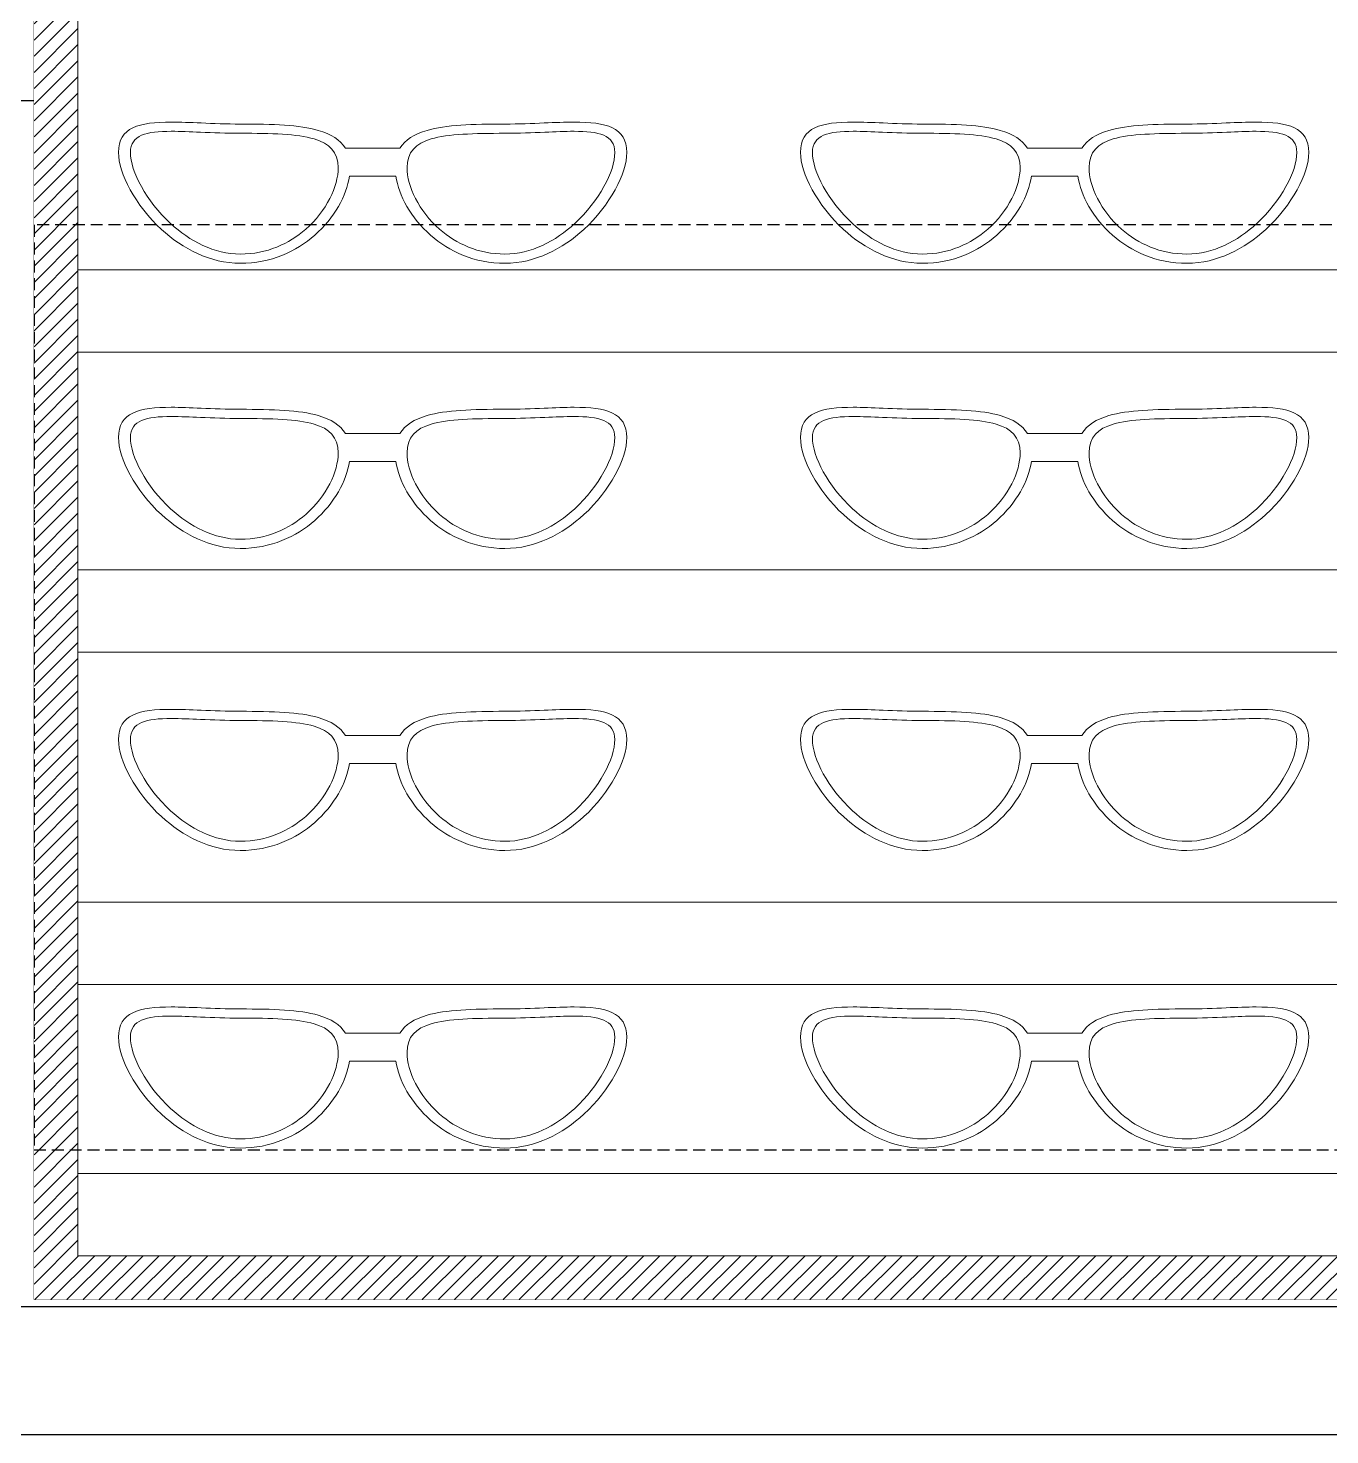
# Model space of a CAD drawing. Header units: millimetres. Extents: x 579 to 4495, y 522 to 1317.
# Drawn here: x 1318.7 to 1675, y 547.7 to 932.4 of the extents above; entities that cross this region are included whole.
import ezdxf

# ---------------------------------------------------------------- set-up
doc = ezdxf.new("R2010")
doc.units = ezdxf.units.MM
doc.set_wipeout_variables(frame=1)
doc.linetypes.add('HIDDEN', pattern=[0.375, 0.25, -0.125])
doc.layers.add('HATCH', color=252, linetype='Continuous', lineweight=5)
doc.layers.add('Reference lines', color=252, linetype='Continuous', lineweight=0)
for name, color, linetype in [('Layer 1', 7, 'Continuous'), ('Plywood (Common)', 22, 'Continuous'), ('wood', 49, 'Continuous')]:
    doc.layers.add(name, color=color, linetype=linetype)

# ---------------------------------------------------------------- blocks, each defined once
blk = doc.blocks.new('A$C5BFB7B3C')
at = {"layer": 'Reference lines', "color": 5, "ltscale": 13}
blk.add_lwpolyline([(716.5, 400), (716.5, 37), (1271.5, 37), (1271.5, 400)], close=True, dxfattribs=at)
at = {"layer": 'wood'}
for points in [[(0, 400), (1292.42, 400), (1292.42, 0), (0, 0)], [(0, 365), (1273.42, 365), (1273.42, 35), (0, 35)]]:
    blk.add_lwpolyline(points, close=True, dxfattribs=at)
at = {"color": 5, "ltscale": 13}
blk.add_wipeout([(716.5, 400), (716.5, 37), (1271.5, 37), (1271.5, 400)], dxfattribs=at).dxf.layer = 'HATCH'
at = {"layer": 'HATCH', "ltscale": 13}
h = blk.add_hatch(dxfattribs=at)
h.set_pattern_fill('ANSI31', color=256, scale=25)
h.set_pattern_definition([(45, (71541.3073, 41447.2295), (-2.20970869, 2.20970869), [])])
h.paths.add_polyline_path([(728.5, 388), (728.5, 49), (1259.5, 49), (1259.5, 388)], flags=16)
h.paths.add_polyline_path([(716.5, 400), (716.5, 37), (1271.5, 37), (1271.5, 400)])
at = {"layer": 'Layer 1', "color": 251, "lineweight": 5}
for points, knots in [([(816.63, 351.93), (816.63, 351.93), (801.7, 351.93), (801.7, 351.93), (801.7, 351.93), (800.29, 354.28), (797.77, 355.82), (794.29, 356.83), (794.29, 356.83), (789.14, 358.33), (781.86, 358.55), (772.94, 358.55), (772.94, 358.55), (772.94, 358.55), (772.94, 358.55), (772.94, 358.55), (772.94, 358.55), (769.16, 358.55), (765.55, 358.71), (762.22, 358.85), (762.22, 358.85), (759.27, 358.98), (756.51, 359.09), (754.05, 359.09), (754.05, 359.09), (745.3, 359.09), (739.61, 357.7), (739.61, 350.81), (739.61, 350.81), (739.61, 350.81), (739.61, 350.81), (739.61, 350.81), (739.61, 350.81), (739.61, 345.08), (744.18, 336.32), (751.36, 329.75), (751.36, 329.75), (757.14, 324.44), (764.66, 320.48), (772.94, 320.48), (772.94, 320.48), (781.28, 320.48), (788.21, 323.69), (793.3, 328.14), (793.3, 328.14), (798.67, 332.85), (802.01, 339.02), (802.81, 344.28), (802.81, 344.28), (802.81, 344.28), (815.51, 344.28), (815.51, 344.28), (815.51, 344.28), (816.31, 339.02), (819.64, 332.85), (825.01, 328.14), (825.01, 328.14), (830.1, 323.69), (837.03, 320.48), (845.37, 320.48), (845.37, 320.48), (853.64, 320.48), (861.17, 324.44), (866.96, 329.75), (866.96, 329.75), (874.13, 336.32), (878.7, 345.08), (878.7, 350.81), (878.7, 350.81), (878.7, 350.81), (878.7, 350.81), (878.7, 350.81), (878.7, 350.81), (878.7, 357.7), (873.01, 359.09), (864.26, 359.09), (864.26, 359.09), (861.8, 359.09), (859.03, 358.98), (856.09, 358.85), (856.09, 358.85), (852.76, 358.71), (849.15, 358.55), (845.37, 358.55), (845.37, 358.55), (836.46, 358.55), (829.18, 358.34), (824.03, 356.83), (824.03, 356.83), (820.55, 355.82), (818.04, 354.28), (816.63, 351.93)], [0, 0, 0, 0, 0.043478, 0.043478, 0.043478, 0.043478, 0.086957, 0.086957, 0.086957, 0.086957, 0.130435, 0.130435, 0.130435, 0.130435, 0.173913, 0.173913, 0.173913, 0.173913, 0.217391, 0.217391, 0.217391, 0.217391, 0.26087, 0.26087, 0.26087, 0.26087, 0.304348, 0.304348, 0.304348, 0.304348, 0.347826, 0.347826, 0.347826, 0.347826, 0.391304, 0.391304, 0.391304, 0.391304, 0.434783, 0.434783, 0.434783, 0.434783, 0.478261, 0.478261, 0.478261, 0.478261, 0.521739, 0.521739, 0.521739, 0.521739, 0.565217, 0.565217, 0.565217, 0.565217, 0.608696, 0.608696, 0.608696, 0.608696, 0.652174, 0.652174, 0.652174, 0.652174, 0.695652, 0.695652, 0.695652, 0.695652, 0.73913, 0.73913, 0.73913, 0.73913, 0.782609, 0.782609, 0.782609, 0.782609, 0.826087, 0.826087, 0.826087, 0.826087, 0.869565, 0.869565, 0.869565, 0.869565, 0.913043, 0.913043, 0.913043, 0.913043, 0.956522, 0.956522, 0.956522, 0.956522, 1, 1, 1, 1]), ([(1003.26, 351.93), (1003.26, 351.93), (988.33, 351.93), (988.33, 351.93), (988.33, 351.93), (986.91, 354.28), (984.39, 355.82), (980.91, 356.83), (980.91, 356.83), (975.77, 358.33), (968.49, 358.55), (959.57, 358.55), (959.57, 358.55), (959.57, 358.55), (959.57, 358.55), (959.57, 358.55), (959.57, 358.55), (955.79, 358.55), (952.18, 358.71), (948.85, 358.85), (948.85, 358.85), (945.9, 358.98), (943.13, 359.09), (940.68, 359.09), (940.68, 359.09), (931.93, 359.09), (926.24, 357.7), (926.24, 350.81), (926.24, 350.81), (926.24, 350.81), (926.24, 350.81), (926.24, 350.81), (926.24, 350.81), (926.24, 345.08), (930.81, 336.32), (937.99, 329.75), (937.99, 329.75), (943.77, 324.44), (951.29, 320.48), (959.57, 320.48), (959.57, 320.48), (967.91, 320.48), (974.84, 323.69), (979.93, 328.14), (979.93, 328.14), (985.3, 332.85), (988.64, 339.02), (989.44, 344.28), (989.44, 344.28), (989.44, 344.28), (1002.14, 344.28), (1002.14, 344.28), (1002.14, 344.28), (1002.94, 339.02), (1006.27, 332.85), (1011.64, 328.14), (1011.64, 328.14), (1016.73, 323.69), (1023.66, 320.48), (1032, 320.48), (1032, 320.48), (1040.27, 320.48), (1047.8, 324.44), (1053.58, 329.75), (1053.58, 329.75), (1060.75, 336.32), (1065.33, 345.08), (1065.33, 350.81), (1065.33, 350.81), (1065.33, 350.81), (1065.33, 350.81), (1065.33, 350.81), (1065.33, 350.81), (1065.33, 357.7), (1059.64, 359.09), (1050.89, 359.09), (1050.89, 359.09), (1048.43, 359.09), (1045.66, 358.98), (1042.72, 358.85), (1042.72, 358.85), (1039.39, 358.71), (1035.78, 358.55), (1032, 358.55), (1032, 358.55), (1023.09, 358.55), (1015.81, 358.34), (1010.65, 356.83), (1010.65, 356.83), (1007.17, 355.82), (1004.67, 354.28), (1003.26, 351.93)], [0, 0, 0, 0, 0.043478, 0.043478, 0.043478, 0.043478, 0.086957, 0.086957, 0.086957, 0.086957, 0.130435, 0.130435, 0.130435, 0.130435, 0.173913, 0.173913, 0.173913, 0.173913, 0.217391, 0.217391, 0.217391, 0.217391, 0.26087, 0.26087, 0.26087, 0.26087, 0.304348, 0.304348, 0.304348, 0.304348, 0.347826, 0.347826, 0.347826, 0.347826, 0.391304, 0.391304, 0.391304, 0.391304, 0.434783, 0.434783, 0.434783, 0.434783, 0.478261, 0.478261, 0.478261, 0.478261, 0.521739, 0.521739, 0.521739, 0.521739, 0.565217, 0.565217, 0.565217, 0.565217, 0.608696, 0.608696, 0.608696, 0.608696, 0.652174, 0.652174, 0.652174, 0.652174, 0.695652, 0.695652, 0.695652, 0.695652, 0.73913, 0.73913, 0.73913, 0.73913, 0.782609, 0.782609, 0.782609, 0.782609, 0.826087, 0.826087, 0.826087, 0.826087, 0.869565, 0.869565, 0.869565, 0.869565, 0.913043, 0.913043, 0.913043, 0.913043, 0.956522, 0.956522, 0.956522, 0.956522, 1, 1, 1, 1]), ([(772.94, 356.04), (781.51, 356.04), (788.46, 355.84), (793.13, 354.48), (793.13, 354.48), (797.37, 353.25), (799.73, 350.94), (799.73, 346.66), (799.73, 346.66), (799.73, 341.5), (796.53, 334.78), (790.84, 329.8), (790.84, 329.8), (786.33, 325.84), (780.23, 323), (772.94, 323), (772.94, 323), (765.75, 323), (759.09, 326.57), (753.87, 331.36), (753.87, 331.36), (747.15, 337.52), (742.88, 345.59), (742.88, 350.81), (742.88, 350.81), (742.88, 350.81), (742.88, 350.81), (742.88, 350.81), (742.88, 350.81), (742.88, 355.61), (747.28, 356.58), (754.05, 356.58), (754.05, 356.58), (756.49, 356.58), (759.18, 356.46), (762.04, 356.34), (762.04, 356.34), (765.45, 356.2), (769.13, 356.03), (772.94, 356.03), (772.94, 356.03), (772.94, 356.03), (772.94, 356.04), (772.94, 356.04)], [0, 0, 0, 0, 0.090909, 0.090909, 0.090909, 0.090909, 0.181818, 0.181818, 0.181818, 0.181818, 0.272727, 0.272727, 0.272727, 0.272727, 0.363636, 0.363636, 0.363636, 0.363636, 0.454545, 0.454545, 0.454545, 0.454545, 0.545455, 0.545455, 0.545455, 0.545455, 0.636364, 0.636364, 0.636364, 0.636364, 0.727273, 0.727273, 0.727273, 0.727273, 0.818182, 0.818182, 0.818182, 0.818182, 0.909091, 0.909091, 0.909091, 0.909091, 1, 1, 1, 1]), ([(825.17, 354.48), (829.84, 355.84), (836.79, 356.03), (845.37, 356.03), (845.37, 356.03), (849.18, 356.03), (852.86, 356.2), (856.27, 356.34), (856.27, 356.34), (859.14, 356.46), (861.83, 356.58), (864.26, 356.58), (864.26, 356.58), (871.03, 356.58), (875.43, 355.61), (875.43, 350.81), (875.43, 350.81), (875.43, 350.81), (875.43, 350.81), (875.43, 350.81), (875.43, 350.81), (875.43, 345.59), (871.15, 337.52), (864.45, 331.36), (864.45, 331.36), (859.23, 326.57), (852.55, 323), (845.37, 323), (845.37, 323), (838.08, 323), (831.98, 325.84), (827.46, 329.8), (827.46, 329.8), (821.78, 334.78), (818.58, 341.5), (818.58, 346.66), (818.58, 346.66), (818.58, 350.94), (820.94, 353.25), (825.17, 354.48)], [0, 0, 0, 0, 0.1, 0.1, 0.1, 0.1, 0.2, 0.2, 0.2, 0.2, 0.3, 0.3, 0.3, 0.3, 0.4, 0.4, 0.4, 0.4, 0.5, 0.5, 0.5, 0.5, 0.6, 0.6, 0.6, 0.6, 0.7, 0.7, 0.7, 0.7, 0.8, 0.8, 0.8, 0.8, 0.9, 0.9, 0.9, 0.9, 1, 1, 1, 1]), ([(959.57, 356.04), (968.14, 356.04), (975.09, 355.84), (979.76, 354.48), (979.76, 354.48), (984, 353.25), (986.36, 350.94), (986.36, 346.66), (986.36, 346.66), (986.36, 341.5), (983.16, 334.78), (977.47, 329.8), (977.47, 329.8), (972.96, 325.84), (966.86, 323), (959.57, 323), (959.57, 323), (952.38, 323), (945.71, 326.57), (940.49, 331.36), (940.49, 331.36), (933.78, 337.52), (929.51, 345.59), (929.51, 350.81), (929.51, 350.81), (929.51, 350.81), (929.51, 350.81), (929.51, 350.81), (929.51, 350.81), (929.51, 355.61), (933.91, 356.58), (940.68, 356.58), (940.68, 356.58), (943.11, 356.58), (945.8, 356.46), (948.67, 356.34), (948.67, 356.34), (952.08, 356.2), (955.76, 356.03), (959.57, 356.03), (959.57, 356.03), (959.57, 356.03), (959.57, 356.04), (959.57, 356.04)], [0, 0, 0, 0, 0.090909, 0.090909, 0.090909, 0.090909, 0.181818, 0.181818, 0.181818, 0.181818, 0.272727, 0.272727, 0.272727, 0.272727, 0.363636, 0.363636, 0.363636, 0.363636, 0.454545, 0.454545, 0.454545, 0.454545, 0.545455, 0.545455, 0.545455, 0.545455, 0.636364, 0.636364, 0.636364, 0.636364, 0.727273, 0.727273, 0.727273, 0.727273, 0.818182, 0.818182, 0.818182, 0.818182, 0.909091, 0.909091, 0.909091, 0.909091, 1, 1, 1, 1]), ([(1011.8, 354.48), (1016.47, 355.84), (1023.42, 356.03), (1032, 356.03), (1032, 356.03), (1035.81, 356.03), (1039.49, 356.2), (1042.9, 356.34), (1042.9, 356.34), (1045.76, 356.46), (1048.45, 356.58), (1050.89, 356.58), (1050.89, 356.58), (1057.66, 356.58), (1062.06, 355.61), (1062.06, 350.81), (1062.06, 350.81), (1062.06, 350.81), (1062.06, 350.81), (1062.06, 350.81), (1062.06, 350.81), (1062.06, 345.59), (1057.78, 337.52), (1051.07, 331.36), (1051.07, 331.36), (1045.86, 326.57), (1039.18, 323), (1032, 323), (1032, 323), (1024.71, 323), (1018.61, 325.84), (1014.09, 329.8), (1014.09, 329.8), (1008.41, 334.78), (1005.21, 341.5), (1005.21, 346.66), (1005.21, 346.66), (1005.21, 350.94), (1007.57, 353.25), (1011.8, 354.48)], [0, 0, 0, 0, 0.1, 0.1, 0.1, 0.1, 0.2, 0.2, 0.2, 0.2, 0.3, 0.3, 0.3, 0.3, 0.4, 0.4, 0.4, 0.4, 0.5, 0.5, 0.5, 0.5, 0.6, 0.6, 0.6, 0.6, 0.7, 0.7, 0.7, 0.7, 0.8, 0.8, 0.8, 0.8, 0.9, 0.9, 0.9, 0.9, 1, 1, 1, 1]), ([(816.63, 273.91), (816.63, 273.91), (801.7, 273.91), (801.7, 273.91), (801.7, 273.91), (800.29, 276.27), (797.77, 277.8), (794.29, 278.82), (794.29, 278.82), (789.14, 280.31), (781.86, 280.53), (772.94, 280.53), (772.94, 280.53), (772.94, 280.53), (772.94, 280.54), (772.94, 280.54), (772.94, 280.54), (769.16, 280.54), (765.55, 280.69), (762.22, 280.84), (762.22, 280.84), (759.27, 280.96), (756.51, 281.08), (754.05, 281.08), (754.05, 281.08), (745.3, 281.08), (739.61, 279.68), (739.61, 272.79), (739.61, 272.79), (739.61, 272.79), (739.61, 272.79), (739.61, 272.79), (739.61, 272.79), (739.61, 267.06), (744.18, 258.31), (751.36, 251.73), (751.36, 251.73), (757.14, 246.43), (764.66, 242.46), (772.94, 242.46), (772.94, 242.46), (781.28, 242.46), (788.21, 245.67), (793.3, 250.13), (793.3, 250.13), (798.67, 254.84), (802.01, 261), (802.81, 266.27), (802.81, 266.27), (802.81, 266.27), (815.51, 266.27), (815.51, 266.27), (815.51, 266.27), (816.31, 261), (819.64, 254.84), (825.01, 250.13), (825.01, 250.13), (830.1, 245.67), (837.03, 242.46), (845.37, 242.46), (845.37, 242.46), (853.64, 242.46), (861.17, 246.43), (866.96, 251.73), (866.96, 251.73), (874.13, 258.31), (878.7, 267.06), (878.7, 272.79), (878.7, 272.79), (878.7, 272.79), (878.7, 272.79), (878.7, 272.79), (878.7, 272.79), (878.7, 279.68), (873.01, 281.08), (864.26, 281.08), (864.26, 281.08), (861.8, 281.08), (859.03, 280.96), (856.09, 280.84), (856.09, 280.84), (852.76, 280.69), (849.15, 280.54), (845.37, 280.54), (845.37, 280.54), (836.46, 280.54), (829.18, 280.32), (824.03, 278.82), (824.03, 278.82), (820.55, 277.8), (818.04, 276.27), (816.63, 273.91)], [0, 0, 0, 0, 0.043478, 0.043478, 0.043478, 0.043478, 0.086957, 0.086957, 0.086957, 0.086957, 0.130435, 0.130435, 0.130435, 0.130435, 0.173913, 0.173913, 0.173913, 0.173913, 0.217391, 0.217391, 0.217391, 0.217391, 0.26087, 0.26087, 0.26087, 0.26087, 0.304348, 0.304348, 0.304348, 0.304348, 0.347826, 0.347826, 0.347826, 0.347826, 0.391304, 0.391304, 0.391304, 0.391304, 0.434783, 0.434783, 0.434783, 0.434783, 0.478261, 0.478261, 0.478261, 0.478261, 0.521739, 0.521739, 0.521739, 0.521739, 0.565217, 0.565217, 0.565217, 0.565217, 0.608696, 0.608696, 0.608696, 0.608696, 0.652174, 0.652174, 0.652174, 0.652174, 0.695652, 0.695652, 0.695652, 0.695652, 0.73913, 0.73913, 0.73913, 0.73913, 0.782609, 0.782609, 0.782609, 0.782609, 0.826087, 0.826087, 0.826087, 0.826087, 0.869565, 0.869565, 0.869565, 0.869565, 0.913043, 0.913043, 0.913043, 0.913043, 0.956522, 0.956522, 0.956522, 0.956522, 1, 1, 1, 1]), ([(1003.26, 273.91), (1003.26, 273.91), (988.33, 273.91), (988.33, 273.91), (988.33, 273.91), (986.91, 276.27), (984.39, 277.8), (980.91, 278.82), (980.91, 278.82), (975.77, 280.31), (968.49, 280.53), (959.57, 280.53), (959.57, 280.53), (959.57, 280.53), (959.57, 280.54), (959.57, 280.54), (959.57, 280.54), (955.79, 280.54), (952.18, 280.69), (948.85, 280.84), (948.85, 280.84), (945.9, 280.96), (943.13, 281.08), (940.68, 281.08), (940.68, 281.08), (931.93, 281.08), (926.24, 279.68), (926.24, 272.79), (926.24, 272.79), (926.24, 272.79), (926.24, 272.79), (926.24, 272.79), (926.24, 272.79), (926.24, 267.06), (930.81, 258.31), (937.99, 251.73), (937.99, 251.73), (943.77, 246.43), (951.29, 242.46), (959.57, 242.46), (959.57, 242.46), (967.91, 242.46), (974.84, 245.67), (979.93, 250.13), (979.93, 250.13), (985.3, 254.84), (988.64, 261), (989.44, 266.27), (989.44, 266.27), (989.44, 266.27), (1002.14, 266.27), (1002.14, 266.27), (1002.14, 266.27), (1002.94, 261), (1006.27, 254.84), (1011.64, 250.13), (1011.64, 250.13), (1016.73, 245.67), (1023.66, 242.46), (1032, 242.46), (1032, 242.46), (1040.27, 242.46), (1047.8, 246.43), (1053.58, 251.73), (1053.58, 251.73), (1060.75, 258.31), (1065.33, 267.06), (1065.33, 272.79), (1065.33, 272.79), (1065.33, 272.79), (1065.33, 272.79), (1065.33, 272.79), (1065.33, 272.79), (1065.33, 279.68), (1059.64, 281.08), (1050.89, 281.08), (1050.89, 281.08), (1048.43, 281.08), (1045.66, 280.96), (1042.72, 280.84), (1042.72, 280.84), (1039.39, 280.69), (1035.78, 280.54), (1032, 280.54), (1032, 280.54), (1023.09, 280.54), (1015.81, 280.32), (1010.65, 278.82), (1010.65, 278.82), (1007.17, 277.8), (1004.67, 276.27), (1003.26, 273.91)], [0, 0, 0, 0, 0.043478, 0.043478, 0.043478, 0.043478, 0.086957, 0.086957, 0.086957, 0.086957, 0.130435, 0.130435, 0.130435, 0.130435, 0.173913, 0.173913, 0.173913, 0.173913, 0.217391, 0.217391, 0.217391, 0.217391, 0.26087, 0.26087, 0.26087, 0.26087, 0.304348, 0.304348, 0.304348, 0.304348, 0.347826, 0.347826, 0.347826, 0.347826, 0.391304, 0.391304, 0.391304, 0.391304, 0.434783, 0.434783, 0.434783, 0.434783, 0.478261, 0.478261, 0.478261, 0.478261, 0.521739, 0.521739, 0.521739, 0.521739, 0.565217, 0.565217, 0.565217, 0.565217, 0.608696, 0.608696, 0.608696, 0.608696, 0.652174, 0.652174, 0.652174, 0.652174, 0.695652, 0.695652, 0.695652, 0.695652, 0.73913, 0.73913, 0.73913, 0.73913, 0.782609, 0.782609, 0.782609, 0.782609, 0.826087, 0.826087, 0.826087, 0.826087, 0.869565, 0.869565, 0.869565, 0.869565, 0.913043, 0.913043, 0.913043, 0.913043, 0.956522, 0.956522, 0.956522, 0.956522, 1, 1, 1, 1]), ([(772.94, 278.02), (781.51, 278.02), (788.46, 277.82), (793.13, 276.47), (793.13, 276.47), (797.37, 275.24), (799.73, 272.93), (799.73, 268.64), (799.73, 268.64), (799.73, 263.48), (796.53, 256.76), (790.84, 251.78), (790.84, 251.78), (786.33, 247.82), (780.23, 244.98), (772.94, 244.98), (772.94, 244.98), (765.75, 244.98), (759.09, 248.56), (753.87, 253.34), (753.87, 253.34), (747.15, 259.5), (742.88, 267.58), (742.88, 272.79), (742.88, 272.79), (742.88, 272.79), (742.88, 272.79), (742.88, 272.79), (742.88, 272.79), (742.88, 277.59), (747.28, 278.56), (754.05, 278.56), (754.05, 278.56), (756.49, 278.56), (759.18, 278.45), (762.04, 278.32), (762.04, 278.32), (765.45, 278.18), (769.13, 278.02), (772.94, 278.02), (772.94, 278.02), (772.94, 278.02), (772.94, 278.02), (772.94, 278.02)], [0, 0, 0, 0, 0.090909, 0.090909, 0.090909, 0.090909, 0.181818, 0.181818, 0.181818, 0.181818, 0.272727, 0.272727, 0.272727, 0.272727, 0.363636, 0.363636, 0.363636, 0.363636, 0.454545, 0.454545, 0.454545, 0.454545, 0.545455, 0.545455, 0.545455, 0.545455, 0.636364, 0.636364, 0.636364, 0.636364, 0.727273, 0.727273, 0.727273, 0.727273, 0.818182, 0.818182, 0.818182, 0.818182, 0.909091, 0.909091, 0.909091, 0.909091, 1, 1, 1, 1]), ([(825.17, 276.47), (829.84, 277.82), (836.79, 278.02), (845.37, 278.02), (845.37, 278.02), (849.18, 278.02), (852.86, 278.18), (856.27, 278.32), (856.27, 278.32), (859.14, 278.45), (861.83, 278.56), (864.26, 278.56), (864.26, 278.56), (871.03, 278.56), (875.43, 277.59), (875.43, 272.79), (875.43, 272.79), (875.43, 272.79), (875.43, 272.79), (875.43, 272.79), (875.43, 272.79), (875.43, 267.58), (871.15, 259.5), (864.45, 253.34), (864.45, 253.34), (859.23, 248.56), (852.55, 244.98), (845.37, 244.98), (845.37, 244.98), (838.08, 244.98), (831.98, 247.82), (827.46, 251.78), (827.46, 251.78), (821.78, 256.76), (818.58, 263.48), (818.58, 268.64), (818.58, 268.64), (818.58, 272.93), (820.94, 275.24), (825.17, 276.47)], [0, 0, 0, 0, 0.1, 0.1, 0.1, 0.1, 0.2, 0.2, 0.2, 0.2, 0.3, 0.3, 0.3, 0.3, 0.4, 0.4, 0.4, 0.4, 0.5, 0.5, 0.5, 0.5, 0.6, 0.6, 0.6, 0.6, 0.7, 0.7, 0.7, 0.7, 0.8, 0.8, 0.8, 0.8, 0.9, 0.9, 0.9, 0.9, 1, 1, 1, 1]), ([(959.57, 278.02), (968.14, 278.02), (975.09, 277.82), (979.76, 276.47), (979.76, 276.47), (984, 275.24), (986.36, 272.93), (986.36, 268.64), (986.36, 268.64), (986.36, 263.48), (983.16, 256.76), (977.47, 251.78), (977.47, 251.78), (972.96, 247.82), (966.86, 244.98), (959.57, 244.98), (959.57, 244.98), (952.38, 244.98), (945.71, 248.56), (940.49, 253.34), (940.49, 253.34), (933.78, 259.5), (929.51, 267.58), (929.51, 272.79), (929.51, 272.79), (929.51, 272.79), (929.51, 272.79), (929.51, 272.79), (929.51, 272.79), (929.51, 277.59), (933.91, 278.56), (940.68, 278.56), (940.68, 278.56), (943.11, 278.56), (945.8, 278.45), (948.67, 278.32), (948.67, 278.32), (952.08, 278.18), (955.76, 278.02), (959.57, 278.02), (959.57, 278.02), (959.57, 278.02), (959.57, 278.02), (959.57, 278.02)], [0, 0, 0, 0, 0.090909, 0.090909, 0.090909, 0.090909, 0.181818, 0.181818, 0.181818, 0.181818, 0.272727, 0.272727, 0.272727, 0.272727, 0.363636, 0.363636, 0.363636, 0.363636, 0.454545, 0.454545, 0.454545, 0.454545, 0.545455, 0.545455, 0.545455, 0.545455, 0.636364, 0.636364, 0.636364, 0.636364, 0.727273, 0.727273, 0.727273, 0.727273, 0.818182, 0.818182, 0.818182, 0.818182, 0.909091, 0.909091, 0.909091, 0.909091, 1, 1, 1, 1]), ([(1011.8, 276.47), (1016.47, 277.82), (1023.42, 278.02), (1032, 278.02), (1032, 278.02), (1035.81, 278.02), (1039.49, 278.18), (1042.9, 278.32), (1042.9, 278.32), (1045.76, 278.45), (1048.45, 278.56), (1050.89, 278.56), (1050.89, 278.56), (1057.66, 278.56), (1062.06, 277.59), (1062.06, 272.79), (1062.06, 272.79), (1062.06, 272.79), (1062.06, 272.79), (1062.06, 272.79), (1062.06, 272.79), (1062.06, 267.58), (1057.78, 259.5), (1051.07, 253.34), (1051.07, 253.34), (1045.86, 248.56), (1039.18, 244.98), (1032, 244.98), (1032, 244.98), (1024.71, 244.98), (1018.61, 247.82), (1014.09, 251.78), (1014.09, 251.78), (1008.41, 256.76), (1005.21, 263.48), (1005.21, 268.64), (1005.21, 268.64), (1005.21, 272.93), (1007.57, 275.24), (1011.8, 276.47)], [0, 0, 0, 0, 0.1, 0.1, 0.1, 0.1, 0.2, 0.2, 0.2, 0.2, 0.3, 0.3, 0.3, 0.3, 0.4, 0.4, 0.4, 0.4, 0.5, 0.5, 0.5, 0.5, 0.6, 0.6, 0.6, 0.6, 0.7, 0.7, 0.7, 0.7, 0.8, 0.8, 0.8, 0.8, 0.9, 0.9, 0.9, 0.9, 1, 1, 1, 1]), ([(816.63, 191.3), (816.63, 191.3), (801.7, 191.3), (801.7, 191.3), (801.7, 191.3), (800.29, 193.65), (797.77, 195.19), (794.29, 196.2), (794.29, 196.2), (789.14, 197.7), (781.86, 197.92), (772.94, 197.92), (772.94, 197.92), (772.94, 197.92), (772.94, 197.92), (772.94, 197.92), (772.94, 197.92), (769.16, 197.92), (765.55, 198.08), (762.22, 198.22), (762.22, 198.22), (759.27, 198.35), (756.51, 198.46), (754.05, 198.46), (754.05, 198.46), (745.3, 198.46), (739.61, 197.07), (739.61, 190.18), (739.61, 190.18), (739.61, 190.18), (739.61, 190.18), (739.61, 190.18), (739.61, 190.18), (739.61, 184.45), (744.18, 175.69), (751.36, 169.12), (751.36, 169.12), (757.14, 163.81), (764.66, 159.85), (772.94, 159.85), (772.94, 159.85), (781.28, 159.85), (788.21, 163.06), (793.3, 167.51), (793.3, 167.51), (798.67, 172.22), (802.01, 178.39), (802.81, 183.65), (802.81, 183.65), (802.81, 183.65), (815.51, 183.65), (815.51, 183.65), (815.51, 183.65), (816.31, 178.39), (819.64, 172.22), (825.01, 167.51), (825.01, 167.51), (830.1, 163.06), (837.03, 159.85), (845.37, 159.85), (845.37, 159.85), (853.64, 159.85), (861.17, 163.81), (866.96, 169.12), (866.96, 169.12), (874.13, 175.69), (878.7, 184.45), (878.7, 190.18), (878.7, 190.18), (878.7, 190.18), (878.7, 190.18), (878.7, 190.18), (878.7, 190.18), (878.7, 197.07), (873.01, 198.46), (864.26, 198.46), (864.26, 198.46), (861.8, 198.46), (859.03, 198.35), (856.09, 198.22), (856.09, 198.22), (852.76, 198.08), (849.15, 197.92), (845.37, 197.92), (845.37, 197.92), (836.46, 197.92), (829.18, 197.7), (824.03, 196.2), (824.03, 196.2), (820.55, 195.19), (818.04, 193.65), (816.63, 191.3)], [0, 0, 0, 0, 0.043478, 0.043478, 0.043478, 0.043478, 0.086957, 0.086957, 0.086957, 0.086957, 0.130435, 0.130435, 0.130435, 0.130435, 0.173913, 0.173913, 0.173913, 0.173913, 0.217391, 0.217391, 0.217391, 0.217391, 0.26087, 0.26087, 0.26087, 0.26087, 0.304348, 0.304348, 0.304348, 0.304348, 0.347826, 0.347826, 0.347826, 0.347826, 0.391304, 0.391304, 0.391304, 0.391304, 0.434783, 0.434783, 0.434783, 0.434783, 0.478261, 0.478261, 0.478261, 0.478261, 0.521739, 0.521739, 0.521739, 0.521739, 0.565217, 0.565217, 0.565217, 0.565217, 0.608696, 0.608696, 0.608696, 0.608696, 0.652174, 0.652174, 0.652174, 0.652174, 0.695652, 0.695652, 0.695652, 0.695652, 0.73913, 0.73913, 0.73913, 0.73913, 0.782609, 0.782609, 0.782609, 0.782609, 0.826087, 0.826087, 0.826087, 0.826087, 0.869565, 0.869565, 0.869565, 0.869565, 0.913043, 0.913043, 0.913043, 0.913043, 0.956522, 0.956522, 0.956522, 0.956522, 1, 1, 1, 1]), ([(1003.26, 191.3), (1003.26, 191.3), (988.33, 191.3), (988.33, 191.3), (988.33, 191.3), (986.91, 193.65), (984.39, 195.19), (980.91, 196.2), (980.91, 196.2), (975.77, 197.7), (968.49, 197.92), (959.57, 197.92), (959.57, 197.92), (959.57, 197.92), (959.57, 197.92), (959.57, 197.92), (959.57, 197.92), (955.79, 197.92), (952.18, 198.08), (948.85, 198.22), (948.85, 198.22), (945.9, 198.35), (943.13, 198.46), (940.68, 198.46), (940.68, 198.46), (931.93, 198.46), (926.24, 197.07), (926.24, 190.18), (926.24, 190.18), (926.24, 190.18), (926.24, 190.18), (926.24, 190.18), (926.24, 190.18), (926.24, 184.45), (930.81, 175.69), (937.99, 169.12), (937.99, 169.12), (943.77, 163.81), (951.29, 159.85), (959.57, 159.85), (959.57, 159.85), (967.91, 159.85), (974.84, 163.06), (979.93, 167.51), (979.93, 167.51), (985.3, 172.22), (988.64, 178.39), (989.44, 183.65), (989.44, 183.65), (989.44, 183.65), (1002.14, 183.65), (1002.14, 183.65), (1002.14, 183.65), (1002.94, 178.39), (1006.27, 172.22), (1011.64, 167.51), (1011.64, 167.51), (1016.73, 163.06), (1023.66, 159.85), (1032, 159.85), (1032, 159.85), (1040.27, 159.85), (1047.8, 163.81), (1053.58, 169.12), (1053.58, 169.12), (1060.75, 175.69), (1065.33, 184.45), (1065.33, 190.18), (1065.33, 190.18), (1065.33, 190.18), (1065.33, 190.18), (1065.33, 190.18), (1065.33, 190.18), (1065.33, 197.07), (1059.64, 198.46), (1050.89, 198.46), (1050.89, 198.46), (1048.43, 198.46), (1045.66, 198.35), (1042.72, 198.22), (1042.72, 198.22), (1039.39, 198.08), (1035.78, 197.92), (1032, 197.92), (1032, 197.92), (1023.09, 197.92), (1015.81, 197.7), (1010.65, 196.2), (1010.65, 196.2), (1007.17, 195.19), (1004.67, 193.65), (1003.26, 191.3)], [0, 0, 0, 0, 0.043478, 0.043478, 0.043478, 0.043478, 0.086957, 0.086957, 0.086957, 0.086957, 0.130435, 0.130435, 0.130435, 0.130435, 0.173913, 0.173913, 0.173913, 0.173913, 0.217391, 0.217391, 0.217391, 0.217391, 0.26087, 0.26087, 0.26087, 0.26087, 0.304348, 0.304348, 0.304348, 0.304348, 0.347826, 0.347826, 0.347826, 0.347826, 0.391304, 0.391304, 0.391304, 0.391304, 0.434783, 0.434783, 0.434783, 0.434783, 0.478261, 0.478261, 0.478261, 0.478261, 0.521739, 0.521739, 0.521739, 0.521739, 0.565217, 0.565217, 0.565217, 0.565217, 0.608696, 0.608696, 0.608696, 0.608696, 0.652174, 0.652174, 0.652174, 0.652174, 0.695652, 0.695652, 0.695652, 0.695652, 0.73913, 0.73913, 0.73913, 0.73913, 0.782609, 0.782609, 0.782609, 0.782609, 0.826087, 0.826087, 0.826087, 0.826087, 0.869565, 0.869565, 0.869565, 0.869565, 0.913043, 0.913043, 0.913043, 0.913043, 0.956522, 0.956522, 0.956522, 0.956522, 1, 1, 1, 1]), ([(772.94, 195.41), (781.51, 195.41), (788.46, 195.21), (793.13, 193.85), (793.13, 193.85), (797.37, 192.62), (799.73, 190.31), (799.73, 186.03), (799.73, 186.03), (799.73, 180.87), (796.53, 174.15), (790.84, 169.17), (790.84, 169.17), (786.33, 165.21), (780.23, 162.37), (772.94, 162.37), (772.94, 162.37), (765.75, 162.37), (759.09, 165.94), (753.87, 170.73), (753.87, 170.73), (747.15, 176.89), (742.88, 184.96), (742.88, 190.18), (742.88, 190.18), (742.88, 190.18), (742.88, 190.18), (742.88, 190.18), (742.88, 190.18), (742.88, 194.98), (747.28, 195.95), (754.05, 195.95), (754.05, 195.95), (756.49, 195.95), (759.18, 195.83), (762.04, 195.71), (762.04, 195.71), (765.45, 195.57), (769.13, 195.4), (772.94, 195.4), (772.94, 195.4), (772.94, 195.4), (772.94, 195.41), (772.94, 195.41)], [0, 0, 0, 0, 0.090909, 0.090909, 0.090909, 0.090909, 0.181818, 0.181818, 0.181818, 0.181818, 0.272727, 0.272727, 0.272727, 0.272727, 0.363636, 0.363636, 0.363636, 0.363636, 0.454545, 0.454545, 0.454545, 0.454545, 0.545455, 0.545455, 0.545455, 0.545455, 0.636364, 0.636364, 0.636364, 0.636364, 0.727273, 0.727273, 0.727273, 0.727273, 0.818182, 0.818182, 0.818182, 0.818182, 0.909091, 0.909091, 0.909091, 0.909091, 1, 1, 1, 1]), ([(825.17, 193.85), (829.84, 195.21), (836.79, 195.4), (845.37, 195.4), (845.37, 195.4), (849.18, 195.4), (852.86, 195.57), (856.27, 195.71), (856.27, 195.71), (859.14, 195.83), (861.83, 195.95), (864.26, 195.95), (864.26, 195.95), (871.03, 195.95), (875.43, 194.98), (875.43, 190.18), (875.43, 190.18), (875.43, 190.18), (875.43, 190.18), (875.43, 190.18), (875.43, 190.18), (875.43, 184.96), (871.15, 176.89), (864.45, 170.73), (864.45, 170.73), (859.23, 165.94), (852.55, 162.37), (845.37, 162.37), (845.37, 162.37), (838.08, 162.37), (831.98, 165.21), (827.46, 169.17), (827.46, 169.17), (821.78, 174.15), (818.58, 180.87), (818.58, 186.03), (818.58, 186.03), (818.58, 190.31), (820.94, 192.62), (825.17, 193.85)], [0, 0, 0, 0, 0.1, 0.1, 0.1, 0.1, 0.2, 0.2, 0.2, 0.2, 0.3, 0.3, 0.3, 0.3, 0.4, 0.4, 0.4, 0.4, 0.5, 0.5, 0.5, 0.5, 0.6, 0.6, 0.6, 0.6, 0.7, 0.7, 0.7, 0.7, 0.8, 0.8, 0.8, 0.8, 0.9, 0.9, 0.9, 0.9, 1, 1, 1, 1]), ([(959.57, 195.41), (968.14, 195.41), (975.09, 195.21), (979.76, 193.85), (979.76, 193.85), (984, 192.62), (986.36, 190.31), (986.36, 186.03), (986.36, 186.03), (986.36, 180.87), (983.16, 174.15), (977.47, 169.17), (977.47, 169.17), (972.96, 165.21), (966.86, 162.37), (959.57, 162.37), (959.57, 162.37), (952.38, 162.37), (945.71, 165.94), (940.49, 170.73), (940.49, 170.73), (933.78, 176.89), (929.51, 184.96), (929.51, 190.18), (929.51, 190.18), (929.51, 190.18), (929.51, 190.18), (929.51, 190.18), (929.51, 190.18), (929.51, 194.98), (933.91, 195.95), (940.68, 195.95), (940.68, 195.95), (943.11, 195.95), (945.8, 195.83), (948.67, 195.71), (948.67, 195.71), (952.08, 195.57), (955.76, 195.4), (959.57, 195.4), (959.57, 195.4), (959.57, 195.4), (959.57, 195.41), (959.57, 195.41)], [0, 0, 0, 0, 0.090909, 0.090909, 0.090909, 0.090909, 0.181818, 0.181818, 0.181818, 0.181818, 0.272727, 0.272727, 0.272727, 0.272727, 0.363636, 0.363636, 0.363636, 0.363636, 0.454545, 0.454545, 0.454545, 0.454545, 0.545455, 0.545455, 0.545455, 0.545455, 0.636364, 0.636364, 0.636364, 0.636364, 0.727273, 0.727273, 0.727273, 0.727273, 0.818182, 0.818182, 0.818182, 0.818182, 0.909091, 0.909091, 0.909091, 0.909091, 1, 1, 1, 1]), ([(1011.8, 193.85), (1016.47, 195.21), (1023.42, 195.4), (1032, 195.4), (1032, 195.4), (1035.81, 195.4), (1039.49, 195.57), (1042.9, 195.71), (1042.9, 195.71), (1045.76, 195.83), (1048.45, 195.95), (1050.89, 195.95), (1050.89, 195.95), (1057.66, 195.95), (1062.06, 194.98), (1062.06, 190.18), (1062.06, 190.18), (1062.06, 190.18), (1062.06, 190.18), (1062.06, 190.18), (1062.06, 190.18), (1062.06, 184.96), (1057.78, 176.89), (1051.07, 170.73), (1051.07, 170.73), (1045.86, 165.94), (1039.18, 162.37), (1032, 162.37), (1032, 162.37), (1024.71, 162.37), (1018.61, 165.21), (1014.09, 169.17), (1014.09, 169.17), (1008.41, 174.15), (1005.21, 180.87), (1005.21, 186.03), (1005.21, 186.03), (1005.21, 190.31), (1007.57, 192.62), (1011.8, 193.85)], [0, 0, 0, 0, 0.1, 0.1, 0.1, 0.1, 0.2, 0.2, 0.2, 0.2, 0.3, 0.3, 0.3, 0.3, 0.4, 0.4, 0.4, 0.4, 0.5, 0.5, 0.5, 0.5, 0.6, 0.6, 0.6, 0.6, 0.7, 0.7, 0.7, 0.7, 0.8, 0.8, 0.8, 0.8, 0.9, 0.9, 0.9, 0.9, 1, 1, 1, 1]), ([(816.63, 109.89), (816.63, 109.89), (801.7, 109.89), (801.7, 109.89), (801.7, 109.89), (800.29, 112.24), (797.77, 113.78), (794.29, 114.79), (794.29, 114.79), (789.14, 116.29), (781.86, 116.5), (772.94, 116.5), (772.94, 116.5), (772.94, 116.5), (772.94, 116.51), (772.94, 116.51), (772.94, 116.51), (769.16, 116.51), (765.55, 116.66), (762.22, 116.81), (762.22, 116.81), (759.27, 116.94), (756.51, 117.05), (754.05, 117.05), (754.05, 117.05), (745.3, 117.05), (739.61, 115.65), (739.61, 108.76), (739.61, 108.76), (739.61, 108.76), (739.61, 108.76), (739.61, 108.76), (739.61, 108.76), (739.61, 103.04), (744.18, 94.28), (751.36, 87.7), (751.36, 87.7), (757.14, 82.4), (764.66, 78.44), (772.94, 78.44), (772.94, 78.44), (781.28, 78.44), (788.21, 81.64), (793.3, 86.1), (793.3, 86.1), (798.67, 90.81), (802.01, 96.98), (802.81, 102.24), (802.81, 102.24), (802.81, 102.24), (815.51, 102.24), (815.51, 102.24), (815.51, 102.24), (816.31, 96.98), (819.64, 90.81), (825.01, 86.1), (825.01, 86.1), (830.1, 81.64), (837.03, 78.44), (845.37, 78.44), (845.37, 78.44), (853.64, 78.44), (861.17, 82.4), (866.96, 87.7), (866.96, 87.7), (874.13, 94.28), (878.7, 103.04), (878.7, 108.76), (878.7, 108.76), (878.7, 108.76), (878.7, 108.76), (878.7, 108.76), (878.7, 108.76), (878.7, 115.65), (873.01, 117.05), (864.26, 117.05), (864.26, 117.05), (861.8, 117.05), (859.03, 116.94), (856.09, 116.81), (856.09, 116.81), (852.76, 116.66), (849.15, 116.51), (845.37, 116.51), (845.37, 116.51), (836.46, 116.51), (829.18, 116.29), (824.03, 114.79), (824.03, 114.79), (820.55, 113.78), (818.04, 112.24), (816.63, 109.89)], [0, 0, 0, 0, 0.043478, 0.043478, 0.043478, 0.043478, 0.086957, 0.086957, 0.086957, 0.086957, 0.130435, 0.130435, 0.130435, 0.130435, 0.173913, 0.173913, 0.173913, 0.173913, 0.217391, 0.217391, 0.217391, 0.217391, 0.26087, 0.26087, 0.26087, 0.26087, 0.304348, 0.304348, 0.304348, 0.304348, 0.347826, 0.347826, 0.347826, 0.347826, 0.391304, 0.391304, 0.391304, 0.391304, 0.434783, 0.434783, 0.434783, 0.434783, 0.478261, 0.478261, 0.478261, 0.478261, 0.521739, 0.521739, 0.521739, 0.521739, 0.565217, 0.565217, 0.565217, 0.565217, 0.608696, 0.608696, 0.608696, 0.608696, 0.652174, 0.652174, 0.652174, 0.652174, 0.695652, 0.695652, 0.695652, 0.695652, 0.73913, 0.73913, 0.73913, 0.73913, 0.782609, 0.782609, 0.782609, 0.782609, 0.826087, 0.826087, 0.826087, 0.826087, 0.869565, 0.869565, 0.869565, 0.869565, 0.913043, 0.913043, 0.913043, 0.913043, 0.956522, 0.956522, 0.956522, 0.956522, 1, 1, 1, 1]), ([(1003.26, 109.89), (1003.26, 109.89), (988.33, 109.89), (988.33, 109.89), (988.33, 109.89), (986.91, 112.24), (984.39, 113.78), (980.91, 114.79), (980.91, 114.79), (975.77, 116.29), (968.49, 116.5), (959.57, 116.5), (959.57, 116.5), (959.57, 116.5), (959.57, 116.51), (959.57, 116.51), (959.57, 116.51), (955.79, 116.51), (952.18, 116.66), (948.85, 116.81), (948.85, 116.81), (945.9, 116.94), (943.13, 117.05), (940.68, 117.05), (940.68, 117.05), (931.93, 117.05), (926.24, 115.65), (926.24, 108.76), (926.24, 108.76), (926.24, 108.76), (926.24, 108.76), (926.24, 108.76), (926.24, 108.76), (926.24, 103.04), (930.81, 94.28), (937.99, 87.7), (937.99, 87.7), (943.77, 82.4), (951.29, 78.44), (959.57, 78.44), (959.57, 78.44), (967.91, 78.44), (974.84, 81.64), (979.93, 86.1), (979.93, 86.1), (985.3, 90.81), (988.64, 96.98), (989.44, 102.24), (989.44, 102.24), (989.44, 102.24), (1002.14, 102.24), (1002.14, 102.24), (1002.14, 102.24), (1002.94, 96.98), (1006.27, 90.81), (1011.64, 86.1), (1011.64, 86.1), (1016.73, 81.64), (1023.66, 78.44), (1032, 78.44), (1032, 78.44), (1040.27, 78.44), (1047.8, 82.4), (1053.58, 87.7), (1053.58, 87.7), (1060.75, 94.28), (1065.33, 103.04), (1065.33, 108.76), (1065.33, 108.76), (1065.33, 108.76), (1065.33, 108.76), (1065.33, 108.76), (1065.33, 108.76), (1065.33, 115.65), (1059.64, 117.05), (1050.89, 117.05), (1050.89, 117.05), (1048.43, 117.05), (1045.66, 116.94), (1042.72, 116.81), (1042.72, 116.81), (1039.39, 116.66), (1035.78, 116.51), (1032, 116.51), (1032, 116.51), (1023.09, 116.51), (1015.81, 116.29), (1010.65, 114.79), (1010.65, 114.79), (1007.17, 113.78), (1004.67, 112.24), (1003.26, 109.89)], [0, 0, 0, 0, 0.043478, 0.043478, 0.043478, 0.043478, 0.086957, 0.086957, 0.086957, 0.086957, 0.130435, 0.130435, 0.130435, 0.130435, 0.173913, 0.173913, 0.173913, 0.173913, 0.217391, 0.217391, 0.217391, 0.217391, 0.26087, 0.26087, 0.26087, 0.26087, 0.304348, 0.304348, 0.304348, 0.304348, 0.347826, 0.347826, 0.347826, 0.347826, 0.391304, 0.391304, 0.391304, 0.391304, 0.434783, 0.434783, 0.434783, 0.434783, 0.478261, 0.478261, 0.478261, 0.478261, 0.521739, 0.521739, 0.521739, 0.521739, 0.565217, 0.565217, 0.565217, 0.565217, 0.608696, 0.608696, 0.608696, 0.608696, 0.652174, 0.652174, 0.652174, 0.652174, 0.695652, 0.695652, 0.695652, 0.695652, 0.73913, 0.73913, 0.73913, 0.73913, 0.782609, 0.782609, 0.782609, 0.782609, 0.826087, 0.826087, 0.826087, 0.826087, 0.869565, 0.869565, 0.869565, 0.869565, 0.913043, 0.913043, 0.913043, 0.913043, 0.956522, 0.956522, 0.956522, 0.956522, 1, 1, 1, 1]), ([(772.94, 113.99), (781.51, 113.99), (788.46, 113.8), (793.13, 112.44), (793.13, 112.44), (797.37, 111.21), (799.73, 108.9), (799.73, 104.62), (799.73, 104.62), (799.73, 99.46), (796.53, 92.74), (790.84, 87.75), (790.84, 87.75), (786.33, 83.8), (780.23, 80.96), (772.94, 80.96), (772.94, 80.96), (765.75, 80.96), (759.09, 84.53), (753.87, 89.31), (753.87, 89.31), (747.15, 95.47), (742.88, 103.55), (742.88, 108.76), (742.88, 108.76), (742.88, 108.76), (742.88, 108.76), (742.88, 108.76), (742.88, 108.76), (742.88, 113.57), (747.28, 114.54), (754.05, 114.54), (754.05, 114.54), (756.49, 114.54), (759.18, 114.42), (762.04, 114.3), (762.04, 114.3), (765.45, 114.15), (769.13, 113.99), (772.94, 113.99), (772.94, 113.99), (772.94, 113.99), (772.94, 113.99), (772.94, 113.99)], [0, 0, 0, 0, 0.090909, 0.090909, 0.090909, 0.090909, 0.181818, 0.181818, 0.181818, 0.181818, 0.272727, 0.272727, 0.272727, 0.272727, 0.363636, 0.363636, 0.363636, 0.363636, 0.454545, 0.454545, 0.454545, 0.454545, 0.545455, 0.545455, 0.545455, 0.545455, 0.636364, 0.636364, 0.636364, 0.636364, 0.727273, 0.727273, 0.727273, 0.727273, 0.818182, 0.818182, 0.818182, 0.818182, 0.909091, 0.909091, 0.909091, 0.909091, 1, 1, 1, 1]), ([(825.17, 112.44), (829.84, 113.79), (836.79, 113.99), (845.37, 113.99), (845.37, 113.99), (849.18, 113.99), (852.86, 114.15), (856.27, 114.3), (856.27, 114.3), (859.14, 114.42), (861.83, 114.54), (864.26, 114.54), (864.26, 114.54), (871.03, 114.54), (875.43, 113.57), (875.43, 108.76), (875.43, 108.76), (875.43, 108.76), (875.43, 108.76), (875.43, 108.76), (875.43, 108.76), (875.43, 103.55), (871.15, 95.47), (864.45, 89.31), (864.45, 89.31), (859.23, 84.53), (852.55, 80.96), (845.37, 80.96), (845.37, 80.96), (838.08, 80.96), (831.98, 83.8), (827.46, 87.75), (827.46, 87.75), (821.78, 92.74), (818.58, 99.46), (818.58, 104.62), (818.58, 104.62), (818.58, 108.9), (820.94, 111.21), (825.17, 112.44)], [0, 0, 0, 0, 0.1, 0.1, 0.1, 0.1, 0.2, 0.2, 0.2, 0.2, 0.3, 0.3, 0.3, 0.3, 0.4, 0.4, 0.4, 0.4, 0.5, 0.5, 0.5, 0.5, 0.6, 0.6, 0.6, 0.6, 0.7, 0.7, 0.7, 0.7, 0.8, 0.8, 0.8, 0.8, 0.9, 0.9, 0.9, 0.9, 1, 1, 1, 1]), ([(959.57, 113.99), (968.14, 113.99), (975.09, 113.8), (979.76, 112.44), (979.76, 112.44), (984, 111.21), (986.36, 108.9), (986.36, 104.62), (986.36, 104.62), (986.36, 99.46), (983.16, 92.74), (977.47, 87.75), (977.47, 87.75), (972.96, 83.8), (966.86, 80.96), (959.57, 80.96), (959.57, 80.96), (952.38, 80.96), (945.71, 84.53), (940.49, 89.31), (940.49, 89.31), (933.78, 95.47), (929.51, 103.55), (929.51, 108.76), (929.51, 108.76), (929.51, 108.76), (929.51, 108.76), (929.51, 108.76), (929.51, 108.76), (929.51, 113.57), (933.91, 114.54), (940.68, 114.54), (940.68, 114.54), (943.11, 114.54), (945.8, 114.42), (948.67, 114.3), (948.67, 114.3), (952.08, 114.15), (955.76, 113.99), (959.57, 113.99), (959.57, 113.99), (959.57, 113.99), (959.57, 113.99), (959.57, 113.99)], [0, 0, 0, 0, 0.090909, 0.090909, 0.090909, 0.090909, 0.181818, 0.181818, 0.181818, 0.181818, 0.272727, 0.272727, 0.272727, 0.272727, 0.363636, 0.363636, 0.363636, 0.363636, 0.454545, 0.454545, 0.454545, 0.454545, 0.545455, 0.545455, 0.545455, 0.545455, 0.636364, 0.636364, 0.636364, 0.636364, 0.727273, 0.727273, 0.727273, 0.727273, 0.818182, 0.818182, 0.818182, 0.818182, 0.909091, 0.909091, 0.909091, 0.909091, 1, 1, 1, 1]), ([(1011.8, 112.44), (1016.47, 113.79), (1023.42, 113.99), (1032, 113.99), (1032, 113.99), (1035.81, 113.99), (1039.49, 114.15), (1042.9, 114.3), (1042.9, 114.3), (1045.76, 114.42), (1048.45, 114.54), (1050.89, 114.54), (1050.89, 114.54), (1057.66, 114.54), (1062.06, 113.57), (1062.06, 108.76), (1062.06, 108.76), (1062.06, 108.76), (1062.06, 108.76), (1062.06, 108.76), (1062.06, 108.76), (1062.06, 103.55), (1057.78, 95.47), (1051.07, 89.31), (1051.07, 89.31), (1045.86, 84.53), (1039.18, 80.96), (1032, 80.96), (1032, 80.96), (1024.71, 80.96), (1018.61, 83.8), (1014.09, 87.75), (1014.09, 87.75), (1008.41, 92.74), (1005.21, 99.46), (1005.21, 104.62), (1005.21, 104.62), (1005.21, 108.9), (1007.57, 111.21), (1011.8, 112.44)], [0, 0, 0, 0, 0.1, 0.1, 0.1, 0.1, 0.2, 0.2, 0.2, 0.2, 0.3, 0.3, 0.3, 0.3, 0.4, 0.4, 0.4, 0.4, 0.5, 0.5, 0.5, 0.5, 0.6, 0.6, 0.6, 0.6, 0.7, 0.7, 0.7, 0.7, 0.8, 0.8, 0.8, 0.8, 0.9, 0.9, 0.9, 0.9, 1, 1, 1, 1])]:
    blk.add_open_spline(points, degree=3, knots=knots, dxfattribs=at)
at = {"layer": 'Plywood (Common)', "linetype": 'HIDDEN', "ltscale": 13}
blk.add_lwpolyline([(716.5, 331), (716.5, 78), (1271.5, 78), (1271.5, 331)], close=True, dxfattribs=at)
at = {"layer": 'Reference lines', "color": 5, "ltscale": 13}
blk.add_lwpolyline([(728.5, 388), (728.5, 49), (1259.5, 49), (1259.5, 388)], close=True, dxfattribs=at)
at = {"layer": 'Reference lines', "color": 251, "ltscale": 13}
for points in [[(1259.5, 318.72), (1259.5, 296.18), (728.5, 296.18), (728.5, 318.72)], [(1259.5, 236.61), (1259.5, 214.07), (728.5, 214.07), (728.5, 236.61)], [(1259.5, 145.74), (1259.5, 123.2), (728.5, 123.2), (728.5, 145.74)], [(1259.5, 71.54), (1259.5, 49), (728.5, 49), (728.5, 71.54)]]:
    blk.add_lwpolyline(points, close=True, dxfattribs=at)

msp = doc.modelspace()

# ---------------------------------------------------------------- block references
at = {"layer": 'Reference lines', "color": 0, "ltscale": 13}
msp.add_blockref('A$C5BFB7B3C', (603.87, 547.65), dxfattribs=at)

doc.saveas('drawing.dxf')
